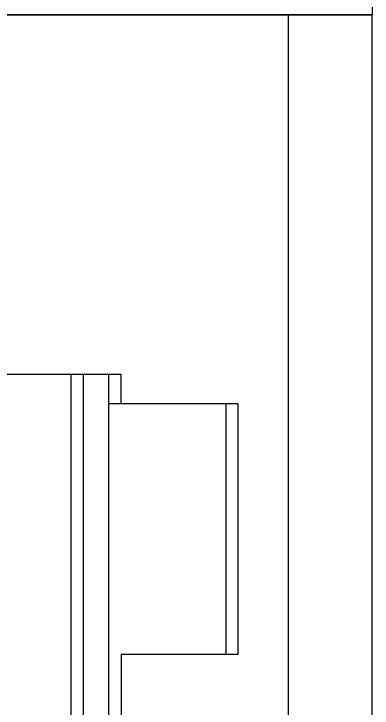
# Paper-space layout '2 DOOR PANEL LAYOUT - A1 Sheet' of a CAD drawing. Extents: x 50 to 825, y 22 to 486.
# Drawn here: x 438.07 to 439.185, y 325.071 to 327.233 of the extents above; entities that cross this region are included whole.
import ezdxf

# ---------------------------------------------------------------- set-up
doc = ezdxf.new("R2010")
doc.units = 0
doc.layers.add('N-ANNO-TEXT', color=2, linetype='Continuous', lineweight=18)
doc.layers.add('N-EQPM', color=3, linetype='Continuous', lineweight=25)

psp = doc.layouts.new('2 DOOR PANEL LAYOUT - A1 Sheet')

# ---------------------------------------------------------------- linework, layer by layer
at = {"layer": 'N-ANNO-TEXT'}
psp.add_solid([(438.6492, 327.707), (434.7652, 325.5548), (437.7412, 328.8503)], dxfattribs=at)
at = {"layer": 'N-EQPM', "linetype": 'Continuous'}
for p, q in [((439.1849, 328.8312), (439.1849, 327.2298)), ((422.2664, 327.2298), (439.1849, 327.2298)), ((439.1849, 327.2298), (437.1026, 327.2298)), ((438.9246, 319.4212), (438.9246, 327.2298)), ((439.1849, 319.4212), (439.1849, 327.2298)), ((437.1261, 326.1106), (438.4041, 326.1106)), ((438.2479, 326.1106), (438.2479, 323.1615)), ((438.2869, 323.1615), (438.2869, 326.1106)), ((438.365, 326.1106), (438.365, 323.1615)), ((438.4041, 326.0182), (438.4041, 326.1106)), ((438.7685, 326.0182), (438.365, 326.0182)), ((438.7294, 326.0182), (438.7294, 325.2373)), ((438.7685, 325.2373), (438.7685, 326.0182)), ((438.4041, 325.2373), (438.4041, 325.0265)), ((438.7685, 325.2373), (438.4041, 325.2373))]:
    psp.add_line(p, q, dxfattribs=at)

doc.saveas('drawing.dxf')
